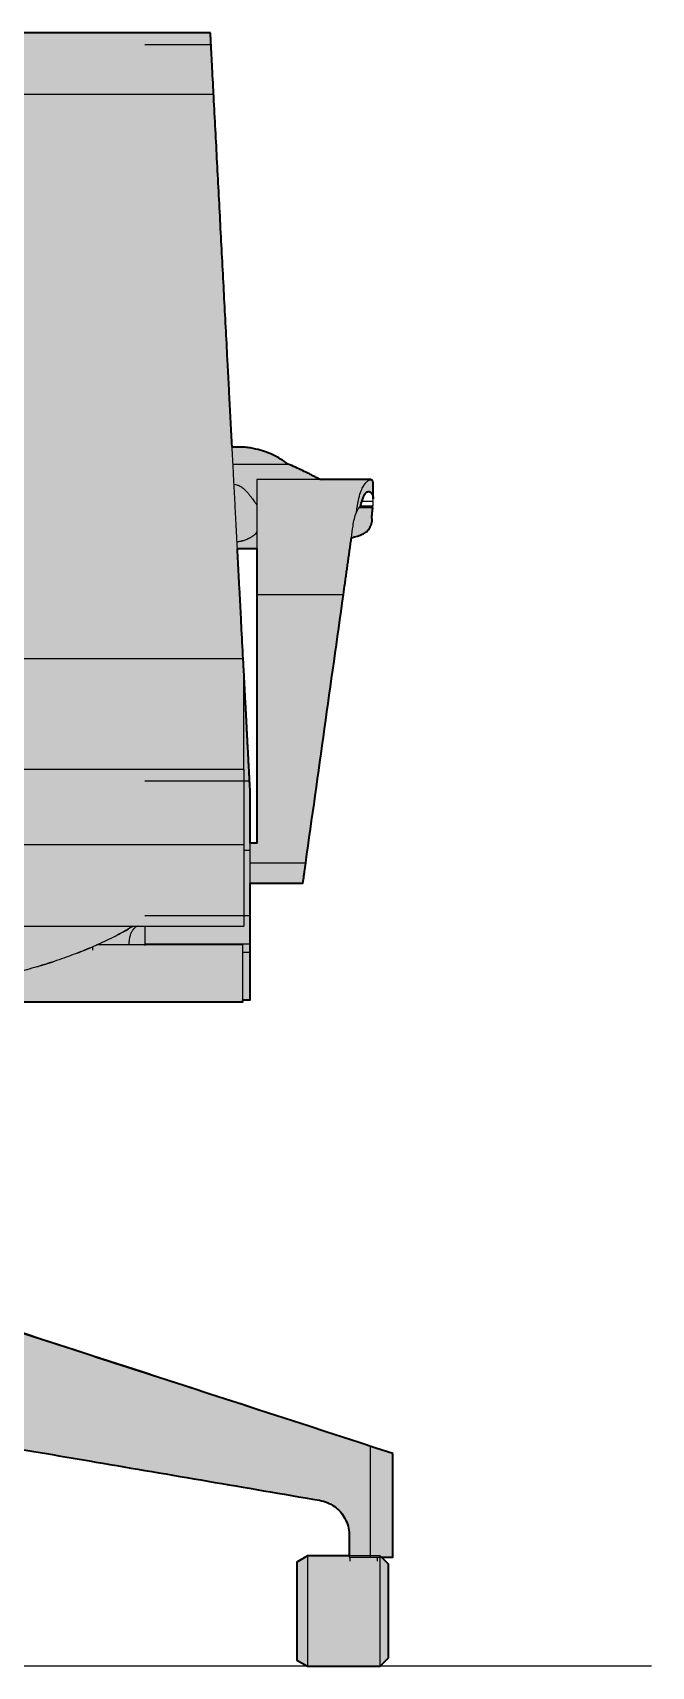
# Model space of a CAD drawing. Header units: millimetres. Extents: x 0 to 2114, y 0 to 2075.
# Drawn here: x 600 to 942, y 1173 to 2075 of the extents above; entities that cross this region are included whole.
import ezdxf

# ---------------------------------------------------------------- set-up
doc = ezdxf.new("R2010")
doc.units = ezdxf.units.MM
doc.layers.add('Blocks', color=7, linetype='Continuous')
doc.layers.add('Blocks$Fill', color=7, linetype='Continuous', true_color=0xffffff)
for name, color, linetype, lineweight, true_color in [('Blocks$Inner', 7, 'Continuous', 25, 0x007f00), ('Blocks$Outline', 7, 'Continuous', 35, 0xff3f3f), ('Groud', 7, 'Continuous', 25, 0x243775)]:
    doc.layers.add(name, color=color, linetype=linetype, lineweight=lineweight, true_color=true_color)

# ---------------------------------------------------------------- blocks, each defined once
blk = doc.blocks.new('Setu Side Chair Front')
at = {"layer": 'Blocks$Fill'}
h = blk.add_hatch(color=256, dxfattribs=at)
h.paths.add_polyline_path([(187.05, 61.03), (181.1, 57.6), (181.1, 3.43), (187.05, 0), (227.23, 0), (231.92, 4.7), (231.92, 56.33), (227.93, 60.33), (231.79, 60.33), (231.79, 73.03), (231.82, 73.59), (231.86, 74.15), (231.91, 74.71), (231.97, 75.27), (232.05, 75.82), (232.14, 76.36), (232.24, 76.91), (232.35, 77.45), (232.48, 77.98), (232.62, 78.51), (232.78, 79.04), (232.94, 79.57), (233.12, 80.08), (233.31, 80.6), (233.51, 81.1), (233.73, 81.6), (233.95, 82.09), (234.19, 82.57), (234.44, 83.04), (234.7, 83.51), (234.97, 83.96), (235.25, 84.41), (235.54, 84.84), (235.84, 85.27), (236.15, 85.68), (236.47, 86.09), (236.8, 86.48), (237.14, 86.86), (237.49, 87.23), (237.85, 87.59), (238.21, 87.93), (238.58, 88.27), (238.97, 88.59), (239.35, 88.89), (239.75, 89.19), (240.15, 89.47), (240.56, 89.73), (240.97, 89.99), (241.39, 90.22), (241.82, 90.44), (242.24, 90.65), (242.67, 90.84), (243.11, 91.02), (243.55, 91.18), (244, 91.33), (244.45, 91.47), (244.9, 91.58), (245.36, 91.69), (450.28, 133.35), (451.21, 133.51), (452.2, 133.65), (453.23, 133.78), (454.3, 133.88), (455.39, 133.97), (456.48, 134.04), (457.57, 134.07), (458.63, 134.09), (459.66, 134.08), (460.64, 134.04), (461.55, 133.97), (462.4, 133.89), (462.79, 133.84), (463.16, 133.78), (463.51, 133.72), (463.83, 133.66), (464.12, 133.59), (464.26, 133.55), (464.4, 133.51), (464.52, 133.48), (464.64, 133.44), (464.75, 133.4), (464.86, 133.36), (485.52, 123.25), (547.45, 91.69), (547.55, 91.64), (547.64, 91.58), (547.73, 91.53), (547.82, 91.47), (547.92, 91.4), (548.01, 91.33), (548.1, 91.26), (548.19, 91.18), (548.28, 91.1), (548.36, 91.02), (548.45, 90.93), (548.54, 90.84), (548.63, 90.75), (548.71, 90.65), (548.8, 90.55), (548.89, 90.44), (548.97, 90.34), (549.06, 90.22), (549.23, 89.99), (549.39, 89.73), (549.56, 89.47), (549.72, 89.19), (549.88, 88.89), (550.04, 88.59), (550.19, 88.27), (550.34, 87.93), (550.49, 87.59), (550.63, 87.23), (550.77, 86.86), (550.91, 86.48), (551.05, 86.09), (551.3, 85.27), (551.54, 84.41), (551.76, 83.51), (551.97, 82.57), (552.15, 81.6), (552.32, 80.59), (552.47, 79.57), (552.6, 78.51), (552.71, 77.45), (552.8, 76.36), (552.86, 75.27), (552.91, 74.15), (552.94, 73.03), (552.94, 61.03), (538.15, 61.03), (532.21, 57.6), (532.21, 3.43), (538.15, 0), (578.33, 0), (583.03, 4.7), (583.03, 56.33), (579.03, 60.33), (581.28, 60.33), (581.28, 120.66), (581.28, 120.7), (581.28, 120.73), (581.27, 120.77), (581.27, 120.8), (581.27, 120.84), (581.26, 120.87), (581.25, 120.91), (581.25, 120.94), (581.24, 120.98), (581.23, 121.01), (581.22, 121.05), (581.2, 121.08), (581.19, 121.12), (581.18, 121.16), (581.16, 121.19), (581.15, 121.23), (581.13, 121.26), (581.11, 121.3), (581.09, 121.34), (581.07, 121.37), (581.05, 121.41), (581.03, 121.45), (581.01, 121.49), (580.98, 121.52), (580.93, 121.6), (580.88, 121.67), (580.82, 121.75), (580.75, 121.82), (580.52, 122.09), (759.43, 91.58), (759.98, 91.47), (760.53, 91.33), (761.07, 91.18), (761.6, 91.02), (762.12, 90.84), (762.65, 90.65), (763.16, 90.44), (763.67, 90.22), (764.18, 89.99), (764.68, 89.73), (765.17, 89.47), (765.66, 89.19), (766.14, 88.89), (766.61, 88.59), (767.07, 88.27), (767.52, 87.93), (767.96, 87.59), (768.39, 87.23), (768.81, 86.86), (769.22, 86.48), (769.62, 86.09), (770, 85.68), (770.38, 85.27), (770.74, 84.84), (771.09, 84.41), (771.43, 83.96), (771.76, 83.51), (772.07, 83.04), (772.37, 82.57), (772.66, 82.09), (772.93, 81.6), (773.19, 81.1), (773.44, 80.6), (773.67, 80.08), (773.88, 79.57), (774.08, 79.04), (774.27, 78.51), (774.44, 77.98), (774.59, 77.45), (774.73, 76.91), (774.85, 76.36), (774.96, 75.82), (775.06, 75.27), (775.13, 74.71), (775.19, 74.15), (775.24, 73.59), (775.27, 73.03), (775.27, 61.03), (752.19, 61.03), (746.25, 57.6), (746.25, 3.43), (752.19, 0), (792.37, 0), (797.06, 4.7), (797.06, 56.33), (793.07, 60.33), (799.29, 60.33), (799.29, 117.55), (503.88, 213.53), (497.72, 214.77), (484.94, 215.13), (484.94, 344.35), (492.68, 344.35), (495.11, 346.78), (496.19, 355.6), (509.69, 366.92), (716.47, 366.93), (716.47, 366.95), (716.47, 367.98), (720.44, 367.98), (720.44, 394.31), (720.44, 414.56), (720.44, 414.56), (720.44, 432.49), (749.67, 432.5), (749.67, 432.5), (749.67, 432.5), (749.67, 432.51), (749.67, 432.51), (749.67, 432.51), (751.25, 443.77), (772.06, 591.79), (772.95, 598.14), (776.47, 623.23), (778.21, 623.69), (779.8, 624.16), (780.54, 624.4), (781.23, 624.64), (781.88, 624.89), (782.48, 625.14), (782.82, 625.29), (783.14, 625.44), (783.44, 625.6), (783.73, 625.76), (784, 625.91), (784.25, 626.07), (784.49, 626.23), (784.71, 626.39), (784.81, 626.47), (784.91, 626.55), (785.01, 626.63), (785.11, 626.72), (785.2, 626.8), (785.28, 626.88), (785.37, 626.96), (785.45, 627.04), (785.53, 627.12), (785.61, 627.2), (785.68, 627.29), (785.75, 627.37), (785.82, 627.45), (785.89, 627.53), (786.01, 627.7), (786.13, 627.86), (786.24, 628.03), (786.34, 628.19), (786.44, 628.36), (786.53, 628.53), (786.61, 628.69), (786.78, 629.02), (787.47, 630.51), (787.51, 630.59), (787.54, 630.68), (787.58, 630.76), (787.61, 630.84), (787.63, 630.92), (787.66, 631), (787.69, 631.08), (787.71, 631.16), (787.73, 631.24), (787.75, 631.32), (787.77, 631.4), (787.79, 631.48), (787.82, 631.65), (787.84, 631.8), (787.86, 631.96), (787.87, 632.12), (787.88, 632.28), (787.89, 632.44), (787.89, 632.6), (787.89, 632.91), (787.81, 634.45), (787.81, 634.6), (787.8, 634.75), (787.81, 634.91), (787.81, 635.06), (787.83, 635.36), (788.08, 637.72), (788.33, 639.93), (780.88, 639.93), (781.02, 640.06), (781.16, 640.19), (781.3, 640.31), (781.45, 640.44), (781.9, 642.09), (782.34, 643.52), (782.56, 644.16), (782.77, 644.75), (782.97, 645.28), (783.18, 645.77), (783.38, 646.22), (783.48, 646.42), (783.58, 646.62), (783.68, 646.8), (783.77, 646.98), (783.87, 647.14), (783.97, 647.3), (784.06, 647.44), (784.16, 647.58), (784.25, 647.71), (784.34, 647.83), (784.43, 647.94), (784.48, 647.99), (784.52, 648.04), (784.57, 648.09), (784.61, 648.13), (784.66, 648.18), (784.7, 648.22), (784.75, 648.26), (784.79, 648.3), (784.84, 648.34), (784.88, 648.37), (784.93, 648.4), (784.97, 648.43), (785.01, 648.46), (785.06, 648.49), (785.1, 648.52), (785.14, 648.54), (785.19, 648.56), (785.23, 648.58), (785.27, 648.6), (785.31, 648.62), (785.36, 648.64), (785.4, 648.65), (785.44, 648.67), (785.48, 648.68), (785.53, 648.69), (785.57, 648.7), (785.61, 648.71), (785.65, 648.72), (785.69, 648.72), (785.73, 648.73), (785.77, 648.73), (785.81, 648.74), (785.85, 648.74), (785.89, 648.74), (785.93, 648.74), (785.97, 648.73), (786.01, 648.73), (786.05, 648.73), (786.09, 648.72), (786.13, 648.72), (786.17, 648.71), (786.21, 648.7), (786.24, 648.7), (786.28, 648.69), (786.32, 648.68), (786.35, 648.67), (786.39, 648.66), (786.43, 648.64), (786.46, 648.63), (786.5, 648.62), (786.54, 648.6), (786.57, 648.59), (786.6, 648.57), (786.64, 648.55), (786.67, 648.54), (786.71, 648.52), (786.74, 648.5), (786.77, 648.48), (786.81, 648.46), (786.84, 648.44), (786.87, 648.42), (786.9, 648.39), (786.93, 648.37), (786.96, 648.35), (787, 648.32), (787.03, 648.3), (787.08, 648.25), (787.14, 648.19), (787.2, 648.14), (787.25, 648.08), (787.3, 648.02), (787.36, 647.97), (787.41, 647.91), (787.46, 647.85), (787.5, 647.78), (787.55, 647.72), (787.64, 647.6), (787.72, 647.47), (787.8, 647.35), (787.87, 647.22), (787.94, 647.09), (788.01, 646.95), (788.07, 646.82), (788.13, 646.68), (788.18, 646.54), (788.23, 646.39), (788.28, 646.23), (788.33, 646.07), (788.37, 645.91), (788.41, 645.74), (788.44, 645.57), (788.47, 645.4), (788.5, 645.22), (788.52, 645.05), (788.54, 644.87), (788.56, 644.65), (788.56, 651.74), (788.56, 652.15), (788.53, 652.75), (788.52, 653.04), (788.5, 653.31), (788.47, 653.57), (788.45, 653.7), (788.43, 653.81), (788.41, 653.93), (788.39, 654.04), (788.37, 654.14), (788.34, 654.24), (788.31, 654.33), (788.28, 654.42), (788.25, 654.51), (788.22, 654.58), (788.2, 654.62), (788.19, 654.66), (788.17, 654.7), (788.15, 654.73), (788.13, 654.77), (788.11, 654.8), (788.1, 654.83), (788.08, 654.86), (788.05, 654.89), (788.03, 654.92), (788.02, 654.93), (788.01, 654.95), (788, 654.96), (787.99, 654.97), (787.98, 654.99), (787.97, 655), (787.95, 655.01), (787.94, 655.02), (787.93, 655.03), (787.92, 655.05), (787.9, 655.06), (787.89, 655.07), (787.88, 655.08), (787.87, 655.09), (787.85, 655.1), (787.84, 655.11), (787.82, 655.12), (787.81, 655.13), (787.8, 655.14), (787.78, 655.15), (787.77, 655.15), (787.75, 655.16), (787.74, 655.17), (787.72, 655.18), (787.71, 655.19), (787.69, 655.19), (787.67, 655.2), (787.66, 655.21), (787.63, 655.22), (787.61, 655.23), (787.58, 655.24), (787.55, 655.24), (787.52, 655.25), (787.49, 655.26), (787.47, 655.27), (787.44, 655.27), (787.41, 655.28), (787.37, 655.28), (787.34, 655.28), (787.31, 655.29), (787.28, 655.29), (787.25, 655.29), (787.21, 655.29), (787.18, 655.29), (787.02, 655.29), (759.44, 655.29), (749.42, 660.33), (745.48, 662.17), (741.45, 663.92), (740.45, 664.65), (739.43, 665.35), (738.4, 666.03), (737.35, 666.68), (736.29, 667.3), (735.21, 667.9), (734.12, 668.46), (733.02, 669), (731.9, 669.5), (730.76, 669.98), (729.61, 670.43), (728.45, 670.85), (727.28, 671.24), (726.1, 671.59), (724.91, 671.92), (723.72, 672.21), (722.21, 672.52), (720.69, 672.79), (719.93, 672.9), (719.17, 673), (718.41, 673.09), (717.64, 673.16), (716.87, 673.21), (716.1, 673.25), (715.33, 673.28), (714.46, 673.29), (710.54, 673.29), (698.55, 902.08), (698.55, 902.12), (243.7, 902.12), (243.7, 902.08), (232.93, 673.29), (227.18, 673.29), (226.96, 673.29), (225.85, 673.27), (224.74, 673.21), (223.64, 673.13), (222.53, 673.01), (221.43, 672.86), (220.33, 672.69), (219.24, 672.49), (218.15, 672.26), (217.07, 672), (216, 671.72), (214.94, 671.41), (213.88, 671.08), (212.84, 670.73), (211.8, 670.35), (210.78, 669.94), (209.76, 669.51), (208.76, 669.06), (207.76, 668.58), (206.78, 668.08), (205.8, 667.55), (204.84, 667.01), (203.89, 666.43), (202.94, 665.84), (202.01, 665.22), (201.09, 664.58), (200.19, 663.92), (196.16, 662.17), (192.22, 660.33), (182.21, 655.29), (154.46, 655.29), (154.43, 655.29), (154.39, 655.29), (154.36, 655.29), (154.33, 655.29), (154.3, 655.28), (154.27, 655.28), (154.24, 655.28), (154.21, 655.27), (154.18, 655.27), (154.15, 655.26), (154.12, 655.25), (154.09, 655.24), (154.06, 655.24), (154.04, 655.23), (154.01, 655.22), (153.98, 655.21), (153.97, 655.2), (153.95, 655.19), (153.94, 655.19), (153.92, 655.18), (153.9, 655.17), (153.89, 655.16), (153.87, 655.15), (153.86, 655.15), (153.84, 655.14), (153.83, 655.13), (153.82, 655.12), (153.8, 655.11), (153.79, 655.1), (153.78, 655.09), (153.76, 655.08), (153.75, 655.07), (153.74, 655.06), (153.72, 655.05), (153.71, 655.03), (153.7, 655.02), (153.69, 655.01), (153.67, 655), (153.66, 654.99), (153.65, 654.97), (153.64, 654.96), (153.63, 654.95), (153.62, 654.93), (153.61, 654.92), (153.59, 654.89), (153.57, 654.86), (153.55, 654.83), (153.53, 654.8), (153.51, 654.77), (153.49, 654.73), (153.47, 654.7), (153.45, 654.66), (153.44, 654.62), (153.42, 654.58), (153.39, 654.51), (153.36, 654.42), (153.33, 654.33), (153.3, 654.24), (153.28, 654.14), (153.25, 654.04), (153.23, 653.93), (153.21, 653.81), (153.19, 653.69), (153.17, 653.57), (153.15, 653.31), (153.12, 653.04), (153.11, 652.75), (153.09, 652.15), (153.08, 651.74), (153.08, 644.65), (153.1, 644.87), (153.12, 645.05), (153.14, 645.22), (153.17, 645.4), (153.2, 645.57), (153.23, 645.74), (153.27, 645.91), (153.31, 646.07), (153.36, 646.23), (153.41, 646.39), (153.46, 646.54), (153.51, 646.68), (153.57, 646.82), (153.63, 646.95), (153.7, 647.09), (153.77, 647.22), (153.84, 647.35), (153.92, 647.47), (154, 647.6), (154.09, 647.72), (154.14, 647.78), (154.19, 647.85), (154.23, 647.91), (154.28, 647.97), (154.34, 648.02), (154.39, 648.08), (154.44, 648.14), (154.5, 648.19), (154.56, 648.25), (154.62, 648.3), (154.65, 648.32), (154.68, 648.35), (154.71, 648.37), (154.74, 648.39), (154.77, 648.42), (154.8, 648.44), (154.83, 648.46), (154.87, 648.48), (154.9, 648.5), (154.93, 648.52), (154.97, 648.54), (155, 648.55), (155.04, 648.57), (155.07, 648.59), (155.11, 648.6), (155.14, 648.62), (155.18, 648.63), (155.21, 648.64), (155.25, 648.66), (155.29, 648.67), (155.32, 648.68), (155.36, 648.69), (155.4, 648.7), (155.44, 648.7), (155.47, 648.71), (155.51, 648.72), (155.55, 648.72), (155.59, 648.73), (155.63, 648.73), (155.67, 648.73), (155.71, 648.74), (155.75, 648.74), (155.79, 648.74), (155.83, 648.74), (155.87, 648.73), (155.91, 648.73), (155.95, 648.72), (155.99, 648.72), (156.03, 648.71), (156.07, 648.7), (156.12, 648.69), (156.16, 648.68), (156.2, 648.67), (156.24, 648.65), (156.28, 648.64), (156.33, 648.62), (156.37, 648.6), (156.41, 648.58), (156.45, 648.56), (156.5, 648.54), (156.54, 648.52), (156.58, 648.49), (156.63, 648.46), (156.67, 648.43), (156.72, 648.4), (156.76, 648.37), (156.8, 648.34), (156.85, 648.3), (156.89, 648.26), (156.94, 648.22), (156.98, 648.18), (157.03, 648.13), (157.07, 648.09), (157.12, 648.04), (157.16, 647.99), (157.21, 647.94), (157.3, 647.83), (157.39, 647.71), (157.49, 647.58), (157.58, 647.44), (157.67, 647.3), (157.77, 647.14), (157.87, 646.98), (157.96, 646.8), (158.06, 646.62), (158.16, 646.42), (158.26, 646.22), (158.46, 645.77), (158.67, 645.28), (158.87, 644.75), (159.09, 644.16), (159.3, 643.52), (159.74, 642.09), (160.19, 640.44), (160.34, 640.31), (160.48, 640.19), (160.63, 640.06), (160.76, 639.93), (153.31, 639.93), (153.75, 635.97), (153.81, 635.36), (153.83, 635.06), (153.83, 634.91), (153.84, 634.75), (153.84, 634.6), (153.83, 634.45), (153.75, 632.91), (153.75, 632.6), (153.75, 632.44), (153.76, 632.28), (153.77, 632.12), (153.78, 631.96), (153.8, 631.8), (153.83, 631.65), (153.85, 631.48), (153.87, 631.4), (153.89, 631.32), (153.91, 631.24), (153.93, 631.16), (153.95, 631.08), (153.98, 631), (154.01, 630.92), (154.03, 630.84), (154.07, 630.76), (154.1, 630.68), (154.13, 630.59), (154.17, 630.51), (154.86, 629.02), (155.03, 628.69), (155.11, 628.53), (155.2, 628.36), (155.3, 628.19), (155.4, 628.03), (155.51, 627.86), (155.63, 627.7), (155.76, 627.53), (155.82, 627.45), (155.89, 627.37), (155.96, 627.29), (156.03, 627.2), (156.11, 627.12), (156.19, 627.04), (156.27, 626.96), (156.36, 626.88), (156.44, 626.8), (156.54, 626.72), (156.63, 626.63), (156.73, 626.55), (156.83, 626.47), (156.93, 626.39), (157.16, 626.23), (157.39, 626.07), (157.64, 625.91), (157.91, 625.76), (158.2, 625.6), (158.5, 625.44), (158.82, 625.29), (159.17, 625.14), (159.76, 624.89), (160.41, 624.64), (161.11, 624.4), (161.84, 624.16), (163.44, 623.69), (165.17, 623.23), (169.59, 591.79), (190.39, 443.77), (190.94, 439.85), (191.97, 432.51), (191.97, 432.51), (191.97, 432.51), (191.97, 432.5), (191.97, 432.5), (191.97, 432.5), (225.12, 432.49), (225.12, 408.79), (225.12, 408.71), (225.14, 398.4), (225.14, 398.39), (225.14, 398.38), (225.14, 366.98), (225.14, 366.95), (225.14, 366.93), (279.47, 366.92), (431.81, 366.92), (445.31, 355.6), (446.39, 346.78), (448.82, 344.35), (456.56, 344.35), (456.56, 215.13), (443.86, 214.77), (437.7, 213.53), (429.36, 210.82), (429.02, 210.7), (295.14, 157.41), (207.04, 121.44), (205.89, 120.93), (205.37, 120.68), (204.9, 120.44), (204.68, 120.31), (204.46, 120.19), (204.26, 120.07), (204.08, 119.96), (203.9, 119.84), (203.73, 119.73), (203.58, 119.61), (203.44, 119.51), (203.31, 119.4), (203.25, 119.35), (203.2, 119.3), (203.14, 119.25), (203.09, 119.2), (203.05, 119.15), (203, 119.1), (202.97, 119.06), (202.93, 119.02), (202.92, 118.99), (202.9, 118.97), (202.89, 118.95), (202.87, 118.93), (202.86, 118.91), (202.85, 118.89), (202.84, 118.87), (202.83, 118.85), (202.82, 118.83), (202.81, 118.81), (202.8, 118.79), (202.79, 118.77), (202.76, 118.74), (202.73, 118.71), (202.71, 118.68), (202.68, 118.65), (202.66, 118.62), (202.64, 118.59), (202.61, 118.56), (202.59, 118.53), (202.58, 118.5), (202.56, 118.47), (202.54, 118.44), (202.54, 118.43), (202.53, 118.41), (202.52, 118.4), (202.52, 118.38), (202.51, 118.37), (202.51, 118.36), (202.5, 118.34), (202.5, 118.33), (202.49, 118.31), (202.49, 118.3), (202.48, 118.28), (202.48, 118.27), (202.48, 118.25), (202.47, 118.23), (202.47, 118.22), (202.47, 118.21), (202.47, 118.21), (202.47, 118.2), (202.47, 118.19), (202.47, 118.18), (202.47, 118.17), (202.47, 118.16), (202.47, 118.16), (202.47, 118.16), (202.47, 118.16), (202.47, 61.03)], flags=0)
h.paths.add_polyline_path([(713.47, 617.25), (724.22, 617.25), (724.22, 454.53), (720.44, 454.53), (720.44, 484.44), (720.23, 488.43), (720.22, 488.47), (717.05, 549.1)], flags=0)
h.paths.add_polyline_path([(217.42, 591.79), (217.42, 617.25), (230.3, 617.25), (225.12, 507.27), (225.12, 500.14), (225.12, 495.25), (225.12, 454.53), (217.42, 454.53)], flags=0)
at = {"layer": 'Blocks$Inner'}
for p, q in [((698.55, 902.12), (243.7, 902.12)), ((698.89, 895.44), (662.22, 895.44)), ((242.1, 868.14), (700.33, 868.14)), ((714.46, 673.29), (710.54, 673.29)), ((711.03, 663.92), (741.45, 663.92)), ((787.18, 655.29), (724.22, 655.29)), ((788.56, 643.9), (788.56, 651.74)), ((788.55, 643.25), (782.63, 643.25)), ((783.02, 640.89), (788.42, 640.89)), ((788.33, 639.93), (788.33, 640.89)), ((788.33, 639.93), (780.81, 639.93)), ((713.47, 617.3), (724.22, 617.3)), ((713.47, 617.25), (724.22, 617.25)), ((724.22, 591.79), (772.06, 591.79)), ((716.67, 556.3), (227.43, 556.3)), ((717.05, 495.25), (225.12, 495.25)), ((720.2, 488.87), (662.22, 488.87)), ((225.12, 453.8), (717.05, 453.8)), ((720.44, 450.46), (717.05, 450.46)), ((720.44, 432.49), (749.67, 432.5)), ((225.12, 408.71), (717.05, 408.71)), ((662.22, 414.56), (720.44, 414.56)), ((633.44, 397.54), (633.44, 395.5)), ((662.22, 399.05), (720.44, 399.05)), ((662.22, 399.05), (662.22, 398.03)), ((720.44, 399.05), (720.44, 394.31)), ((787.01, 60.33), (787.01, 121.46)), ((775.56, 60.33), (775.56, 58.11)), ((790.84, 58.11), (790.84, 60.33))]:
    blk.add_line(p, q, dxfattribs=at)
for points in [[(720.44, 443.77), (751.25, 443.77), (772.06, 591.79)], [(724.22, 591.79), (724.22, 454.53), (720.44, 454.53)], [(716.47, 398.4), (662.21, 398.41), (635.54, 398.41)], [(716.47, 394.44), (720.44, 394.44), (720.44, 367.98), (716.47, 367.98)], [(501.77, 366.92), (506.08, 366.92), (507.67, 366.92), (509.27, 366.92), (510.86, 366.92), (512.45, 366.92), (514.04, 366.92), (515.63, 366.92), (517.23, 366.92), (518.82, 366.92), (520.41, 366.92), (522, 366.92), (528.97, 366.92), (530.56, 366.92), (532.15, 366.92), (533.73, 366.92), (540.59, 366.92), (542.18, 366.92), (548.94, 366.92), (550.53, 366.92), (604.97, 366.92), (662.14, 366.92), (716.47, 366.93)], [(775.27, 73.03), (775.27, 60.33), (787.01, 60.33), (799.29, 60.33), (799.29, 117.55), (503.88, 213.53), (497.72, 214.77), (484.94, 215.13)], [(752.19, 61.03), (746.25, 57.6), (746.25, 3.43), (752.19, 0)], [(792.37, 0), (797.06, 4.7), (797.06, 56.33), (792.37, 61.03), (752.19, 61.03), (752.19, 0), (792.37, 0), (792.37, 60.94)]]:
    blk.add_lwpolyline(points, dxfattribs=at)
for points, knots in [([(699.46, 884.74), (699.37, 886.46), (699.24, 888.86), (699.09, 891.68), (698.96, 894.24), (698.84, 896.44), (698.75, 898.25), (698.69, 899.4), (698.64, 900.39), (698.59, 901.22), (698.57, 901.71), (698.56, 901.93), (698.55, 902.01), (698.55, 902.06), (698.55, 902.08), (698.55, 902.12)], [1.9890829, 1.9890829, 1.9890829, 1.9890829, 2.0455357, 2.0737621, 2.1019885, 2.1584413, 2.1866677, 2.2148941, 2.2431205, 2.2713469, 2.2995733, 2.3136865, 2.3207431, 2.3277997, 2.3419129, 2.3419129, 2.3419129, 2.3419129]), ([(716.67, 556.3), (716.35, 562.44), (715.86, 571.69), (715.21, 584.14), (714.72, 593.49), (714.22, 602.99), (713.72, 612.62), (713.3, 620.59), (712.97, 626.86), (712.73, 631.5), (712.49, 636.04), (712.18, 641.99), (711.8, 649.3), (711.41, 656.58), (711.11, 662.46), (710.87, 666.94), (710.63, 671.48), (710.31, 677.58), (709.91, 685.28), (709.42, 694.54), (708.94, 703.7), (708.47, 712.72), (707.85, 724.66), (707.06, 739.56), (706.12, 757.58), (705.18, 775.62), (704.21, 793.97), (703.25, 812.34), (702.3, 830.47), (701.35, 848.57), (700.4, 866.67), (699.77, 878.72), (699.46, 884.74)], [0.989083, 0.989083, 0.989083, 0.989083, 1.044638, 1.072416, 1.100194, 1.127972, 1.15575, 1.183527, 1.197416, 1.211305, 1.225194, 1.239083, 1.266861, 1.294638, 1.308527, 1.322416, 1.336305, 1.350194, 1.377972, 1.40575, 1.433527, 1.461305, 1.489083, 1.544638, 1.600194, 1.65575, 1.711305, 1.766861, 1.822416, 1.877972, 1.933527, 1.989083, 1.989083, 1.989083, 1.989083]), ([(741.45, 663.92), (738.79, 665.91), (734.58, 668.45), (728.48, 670.93), (724.33, 672.12), (720.7, 672.83), (718.15, 673.14), (716.1, 673.26), (714.56, 673.3), (713.15, 673.28), (712.25, 673.22), (711.87, 673.19)], [1, 1, 1, 1, 1.2222222, 1.3333333, 1.4444444, 1.5138889, 1.5833333, 1.6180556, 1.6527778, 1.6875, 1.7132283, 1.7132283, 1.7132283, 1.7132283]), ([(741.45, 663.92), (742.81, 663.35), (745.5, 662.18), (749.43, 660.34), (752.63, 658.75), (754.83, 657.64), (756.07, 657), (756.99, 656.52), (757.92, 656.04), (758.85, 655.58), (759.48, 655.27), (759.8, 655.11)], [30.4239643, 30.4239643, 30.4239643, 30.4239643, 30.44063096, 30.45729763, 30.4739643, 30.48229763, 30.4864643, 30.49063096, 30.49479763, 30.4989643, 30.5033571, 30.5033571, 30.5033571, 30.5033571]), ([(711.82, 652.82), (712.32, 652.71), (713.03, 652.5), (713.79, 652.22), (714.21, 652.04), (714.52, 651.9), (714.82, 651.76), (715.2, 651.55), (715.83, 651.16), (716.63, 650.53), (717.35, 649.88), (717.82, 649.42), (718.08, 649.17), (718.28, 648.98), (718.47, 648.79), (718.71, 648.54), (719.12, 648.1), (719.64, 647.48), (720.21, 646.76), (720.75, 646.06), (721.27, 645.39), (721.89, 644.54), (722.85, 643.2), (723.9, 641.83), (724.19, 641.46), (724.22, 641.4)], [0.0833333, 0.0833333, 0.0833333, 0.0833333, 0.125, 0.1458333, 0.15625, 0.1666667, 0.1770833, 0.1875, 0.2083333, 0.25, 0.2916667, 0.3125, 0.3229167, 0.3333333, 0.34375, 0.3541667, 0.375, 0.4166667, 0.4583333, 0.5, 0.5416667, 0.5833333, 0.6666667, 0.8333333, 1, 1, 1, 1]), ([(724.22, 655.29), (724.22, 655.23), (724.22, 652.25), (724.22, 626.81), (724.22, 591.79)], [62.9620185, 62.9620185, 62.9620185, 62.9620185, 63.087554, 63.2436887, 63.2436887, 63.2436887, 63.2436887]), ([(779.21, 637.33), (779.57, 639.94), (780.33, 644.17), (781.3, 647.75), (782.14, 649.9), (782.8, 651.21), (783.46, 652.27), (784.07, 653.15), (784.65, 653.84), (785.21, 654.37), (785.74, 654.76), (786.22, 655.05), (786.64, 655.22), (787.16, 655.32), (787.7, 655.25), (788.04, 654.97), (788.22, 654.6), (788.34, 654.25), (788.44, 653.83), (788.5, 653.32), (788.54, 652.75), (788.57, 651.96), (788.55, 650.91), (788.48, 649.58), (788.33, 648.27), (788.2, 647.43), (788.14, 647.03)], [113.0800798, 113.0800798, 113.0800798, 113.0800798, 113.1134131, 113.1467465, 113.1634131, 113.1800798, 113.1967465, 113.2134131, 113.2300798, 113.2467465, 113.2634131, 113.2800798, 113.2967465, 113.3134131, 113.3467465, 113.3800798, 113.3967465, 113.4134131, 113.4300798, 113.4467465, 113.4634131, 113.4800798, 113.5134131, 113.5467465, 113.5800798, 113.6134131, 113.6134131, 113.6134131, 113.6134131]), ([(788.58, 643.86), (788.58, 643.9), (788.58, 644.17), (788.57, 644.69), (788.5, 645.28), (788.41, 645.74), (788.33, 646.08), (788.23, 646.39), (788.09, 646.78), (787.88, 647.22), (787.62, 647.64), (787.36, 647.97), (787.15, 648.2), (786.91, 648.4), (786.55, 648.61), (786.06, 648.77), (785.41, 648.71), (784.71, 648.3), (783.98, 647.4), (782.92, 645.39), (782.06, 642.8), (781.45, 640.44)], [0.0525051, 0.0525051, 0.0525051, 0.0525051, 0.0625, 0.125, 0.1875, 0.21875, 0.25, 0.28125, 0.3125, 0.375, 0.4375, 0.46875, 0.5, 0.53125, 0.5625, 0.625, 0.6875, 0.75, 0.8125, 0.875, 1, 1, 1, 1]), ([(781.78, 640.62), (781.82, 640.63), (781.9, 640.65), (782.07, 640.7), (782.31, 640.76), (782.64, 640.83), (782.89, 640.87), (783.02, 640.89)], [0.6666667, 0.6666667, 0.6666667, 0.6666667, 0.7083333, 0.75, 0.8333333, 0.9166667, 1, 1, 1, 1]), ([(776.47, 623.23), (778.87, 623.83), (782.22, 624.86), (784.86, 626.38), (786.1, 627.69), (786.69, 628.8), (787.03, 629.58), (787.23, 630.02), (787.39, 630.35), (787.55, 630.68), (787.7, 631.11), (787.88, 631.86), (787.91, 632.91), (787.83, 633.94), (787.8, 634.75), (787.83, 635.36), (787.89, 635.97), (787.97, 636.76), (788.12, 638.12), (788.25, 639.22), (788.33, 639.93)], [0.318132, 0.318132, 0.318132, 0.318132, 0.4, 0.45, 0.5, 0.55, 0.575, 0.5875, 0.6, 0.6125, 0.625, 0.65, 0.7, 0.75, 0.775, 0.8, 0.825, 0.85, 0.9, 1, 1, 1, 1]), ([(781.45, 640.44), (781.17, 640.21), (780.77, 639.84), (780.31, 639.32), (779.99, 638.9), (779.72, 638.46), (779.49, 638), (779.33, 637.62), (779.24, 637.41), (779.21, 637.35)], [1, 1, 1, 1, 1.1, 1.15, 1.2, 1.25, 1.3, 1.35, 1.3664496, 1.3664496, 1.3664496, 1.3664496]), ([(780.81, 639.93), (780.87, 639.99), (780.96, 640.08), (781.08, 640.18), (781.16, 640.23), (781.2, 640.26), (781.22, 640.28)], [7.5196086, 7.5196086, 7.5196086, 7.5196086, 7.6862753, 7.7696086, 7.8112753, 7.8529419, 7.8529419, 7.8529419, 7.8529419]), ([(724.22, 627.07), (724.21, 626.84), (724.1, 626.38), (723.67, 625.66), (722.95, 624.9), (722.14, 624.26), (721.44, 623.77), (720.88, 623.4), (720.35, 623.09), (719.93, 622.88), (719.67, 622.76), (719.47, 622.66), (719.26, 622.57), (718.98, 622.44), (718.48, 622.21), (717.72, 621.87), (716.85, 621.56), (716.15, 621.38), (715.73, 621.28), (715.39, 621.21), (715.05, 621.15), (714.57, 621.07), (714.08, 621), (713.7, 620.95), (713.57, 620.94)], [0, 0, 0, 0, 0.1, 0.2, 0.3, 0.4, 0.45, 0.5, 0.55, 0.575, 0.5875, 0.6, 0.6125, 0.625, 0.65, 0.7, 0.75, 0.775, 0.7875, 0.8, 0.8125, 0.825, 0.85, 0.8619748, 0.8619748, 0.8619748, 0.8619748]), ([(772.06, 591.79), (772.35, 593.91), (772.8, 597.09), (773.39, 601.3), (773.84, 604.46), (774.28, 607.61), (774.72, 610.74), (775.16, 613.88), (775.6, 617.02), (776.04, 620.17), (776.63, 624.37), (777.08, 627.53), (777.37, 629.64)], [111.08008, 111.08008, 111.08008, 111.08008, 111.246746, 111.33008, 111.413413, 111.496746, 111.58008, 111.663413, 111.746746, 111.83008, 111.913413, 112.08008, 112.08008, 112.08008, 112.08008]), ([(720.22, 488.47), (720.16, 489.72), (720.03, 492.26), (719.86, 495.43), (719.73, 497.99), (719.62, 499.9), (719.52, 501.81), (719.39, 504.36), (719.23, 507.53), (719.06, 510.67), (718.93, 513.15), (718.85, 514.69), (718.79, 515.91), (718.72, 517.11), (718.61, 519.2), (718.46, 522.13), (718.31, 525.05), (718.18, 527.42), (718.09, 529.21), (717.99, 531.04), (717.86, 533.5), (717.64, 537.85), (717.35, 543.29), (717.13, 547.41), (717.05, 549.1)], [-0.9483124, -0.9483124, -0.9483124, -0.9483124, -0.9, -0.85, -0.825, -0.8, -0.775, -0.75, -0.7, -0.65, -0.625, -0.6, -0.5875, -0.575, -0.55, -0.5, -0.45, -0.425, -0.4, -0.375, -0.35, -0.3, -0.2, -0.1304405, -0.1304405, -0.1304405, -0.1304405]), ([(717.05, 494.92), (717.05, 495.5), (717.05, 497.22), (717.05, 501.26), (717.05, 510.08), (717.05, 524.79), (717.05, 540.83), (717.05, 549.06)], [-0.1463551, -0.1463551, -0.1463551, -0.1463551, -0.1399802, -0.1272547, -0.1018038, -0.0509019, -0.0109171, -0.0109171, -0.0109171, -0.0109171]), ([(717.05, 495.22), (717.05, 495.29), (717.05, 495.17), (717.05, 494.16), (717.05, 492.21), (717.05, 489.32), (717.05, 485.49), (717.05, 481.48), (717.05, 477.79), (717.05, 473.64), (717.05, 466.88), (717.05, 458.7), (717.05, 453.8)], [-492.3803215, -492.3803215, -492.3803215, -492.3803215, -492.3323095, -492.2814076, -492.2305057, -492.1796038, -492.1287019, -492.0778, -492.052349, -492.0268981, -491.9759962, -491.9250943, -491.9250943, -491.9250943, -491.9250943]), ([(720.44, 450.46), (720.44, 461.94), (720.44, 474.11), (720.44, 481.72), (720.44, 484.44)], [58.3271579, 58.3271579, 58.3271579, 58.3271579, 58.4608435, 58.6073592, 58.6073592, 58.6073592, 58.6073592]), ([(717.05, 453.8), (717.05, 452.04), (717.05, 448.16), (717.05, 441.57), (717.05, 435.65), (717.05, 430.87), (717.05, 426.13), (717.05, 420.76), (717.05, 415.36), (717.05, 411.89), (717.05, 409.91), (717.05, 408.93), (717.05, 408.65), (717.05, 408.75), (717.05, 408.79)], [-491.9250943, -491.9250943, -491.9250943, -491.9250943, -491.9103783, -491.8951328, -491.8798873, -491.8722646, -491.8646418, -491.8493963, -491.8341508, -491.8189053, -491.8112825, -491.8036598, -491.796037, -491.7932534, -491.7932534, -491.7932534, -491.7932534]), ([(720.44, 414.56), (720.44, 414.56), (720.44, 414.98), (720.44, 421.98), (720.44, 441.5), (720.44, 450.46)], [58.2174835, 58.2174835, 58.2174835, 58.2174835, 58.2252611, 58.2774896, 58.3271579, 58.3271579, 58.3271579, 58.3271579]), ([(749.67, 432.5), (749.67, 432.51), (749.67, 432.52), (749.69, 432.63), (749.73, 432.93), (749.79, 433.4), (749.87, 433.9), (749.93, 434.36), (750.03, 435.08), (750.22, 436.46), (750.64, 439.38), (750.99, 441.89), (751.25, 443.77)], [29.2339067, 29.2339067, 29.2339067, 29.2339067, 29.2456771, 29.2734586, 29.3012401, 29.3290215, 29.356803, 29.3706937, 29.3845845, 29.4401474, 29.4957104, 29.6068363, 29.6068363, 29.6068363, 29.6068363]), ([(655.87, 408.72), (653.65, 407.38), (648.51, 404.43), (640.03, 400.17), (630.36, 395.92), (620.2, 391.99), (609.58, 388.36), (598.5, 385), (587.03, 381.91), (575.16, 379.08), (564.99, 376.92), (556.73, 375.33), (549.31, 373.99), (540.83, 372.59), (532.8, 371.39), (527.02, 370.59), (523.63, 370.15), (518.71, 369.53), (511.72, 368.71), (503.37, 367.85), (495.79, 367.19), (488.15, 366.6), (478.94, 366.05), (473.02, 365.89), (470.8, 365.89)], [0.1229763, 0.1229763, 0.1229763, 0.1229763, 0.1666667, 0.2222222, 0.2777778, 0.3333333, 0.3888889, 0.4444444, 0.5, 0.5555556, 0.6111111, 0.6388889, 0.6666667, 0.7083333, 0.75, 0.7708333, 0.78125, 0.7916667, 0.8333333, 0.875, 0.8958333, 0.9166667, 0.9583333, 1, 1, 1, 1]), ([(645.71, 403.06), (647.32, 403.88), (649.89, 405.25), (652.4, 406.68), (653.34, 407.22)], [0.67679704, 0.67679704, 0.67679704, 0.67679704, 0.7, 0.71404639, 0.71404639, 0.71404639, 0.71404639]), ([(653.56, 398.35), (653.57, 398.56), (653.61, 399.15), (653.7, 400.08), (653.83, 401.14), (654.04, 402.52), (654.42, 404.12), (655.03, 405.54), (655.57, 406.44), (655.9, 406.91), (656.15, 407.24), (656.43, 407.54), (656.81, 407.92), (657.34, 408.34), (657.85, 408.67), (658.14, 408.84), (658.2, 408.88)], [-0.9131512, -0.9131512, -0.9131512, -0.9131512, -0.8928571, -0.8571429, -0.8214286, -0.7857143, -0.7142857, -0.6428571, -0.6071429, -0.5892857, -0.5714286, -0.5535714, -0.5357143, -0.5, -0.4642857, -0.4556218, -0.4556218, -0.4556218, -0.4556218]), ([(624.86, 393.81), (626.31, 394.37), (629.27, 395.54), (632.18, 396.76), (633.65, 397.4)], [0.58074757, 0.58074757, 0.58074757, 0.58074757, 0.6, 0.62019923, 0.62019923, 0.62019923, 0.62019923]), ([(716.47, 382.54), (716.47, 384.04), (716.47, 386.14), (716.47, 388.31), (716.47, 389.47), (716.47, 390.3), (716.47, 391.1), (716.47, 392.12), (716.47, 393.3), (716.47, 394.34), (716.47, 394.98), (716.47, 395.32), (716.47, 395.56), (716.47, 395.78), (716.47, 396.06), (716.47, 396.49), (716.47, 396.98), (716.47, 397.35), (716.47, 397.57), (716.47, 397.69), (716.47, 397.78), (716.47, 397.87), (716.47, 397.97), (716.47, 398.11), (716.47, 398.25), (716.47, 398.32), (716.47, 398.36), (716.47, 398.38), (716.47, 398.4)], [0.7142857, 0.7142857, 0.7142857, 0.7142857, 0.7857143, 0.8214286, 0.8392857, 0.8571429, 0.875, 0.8928571, 0.9285714, 0.9642857, 0.9821429, 0.9910714, 1, 1.0089286, 1.0178571, 1.0357143, 1.0714286, 1.1071429, 1.125, 1.1339286, 1.1428571, 1.1517857, 1.1607143, 1.1785714, 1.2142857, 1.25, 1.2678571, 1.2857143, 1.2857143, 1.2857143, 1.2857143]), ([(602.36, 386.19), (603.61, 386.56), (606.87, 387.55), (610.08, 388.58), (612.05, 389.24)], [0.48452201, 0.48452201, 0.48452201, 0.48452201, 0.5, 0.5251453, 0.5251453, 0.5251453, 0.5251453]), ([(716.47, 366.93), (716.47, 366.95), (716.47, 367.04), (716.47, 367.3), (716.47, 367.61), (716.47, 367.88), (716.47, 368.16), (716.47, 368.42), (716.47, 368.63), (716.47, 368.87), (716.47, 369.18), (716.47, 369.62), (716.47, 370.13), (716.47, 370.56), (716.47, 370.82), (716.47, 371.02), (716.47, 371.24), (716.47, 371.53), (716.47, 372.07), (716.47, 372.9), (716.47, 373.86), (716.47, 374.61), (716.47, 375.06), (716.47, 375.41), (716.47, 375.78), (716.47, 376.28), (716.47, 377.2), (716.47, 378.61), (716.47, 380.48), (716.47, 381.84), (716.47, 382.54)], [0, 0, 0, 0, 0.0714286, 0.1428571, 0.1785714, 0.2142857, 0.25, 0.2678571, 0.2857143, 0.3035714, 0.3214286, 0.3571429, 0.3928571, 0.4107143, 0.4196429, 0.4285714, 0.4375, 0.4464286, 0.4642857, 0.5, 0.5357143, 0.5535714, 0.5625, 0.5714286, 0.5803571, 0.5892857, 0.6071429, 0.6428571, 0.6785714, 0.7142857, 0.7142857, 0.7142857, 0.7142857]), ([(580.52, 122.09), (598.77, 119.03), (637.59, 112.4), (697.06, 102.27), (738.27, 95.22), (758.88, 91.69)], [0.2787483, 0.2787483, 0.2787483, 0.2787483, 0.5, 0.75, 1, 1, 1, 1])]:
    blk.add_open_spline(points, degree=3, knots=knots, dxfattribs=at)
for points in [[(788.42, 640.89), (788.45, 641.28), (788.5, 642.07), (788.53, 642.86), (788.55, 643.25)], [(777.37, 629.64), (777.55, 631.06), (778.04, 633.76), (778.77, 636.19), (779.21, 637.33)], [(779.21, 637.33), (779.58, 638.18), (780.34, 639.55), (781.08, 640.25), (781.45, 640.44)], [(717.05, 549.06), (716.99, 550.26), (716.86, 552.67), (716.73, 555.09), (716.67, 556.3)], [(720.44, 484.44), (720.33, 486.47), (720.19, 489.17), (720.2, 488.94), (720.24, 488.25)], [(662.22, 408.12), (662.22, 405.43), (662.22, 402.52), (662.22, 399.05)], [(720.44, 399.05), (720.44, 405.54), (720.44, 410.1), (720.44, 414.86)], [(787.01, 121.46), (768.66, 127.41), (731.98, 139.3), (676.94, 157.13), (621.89, 174.88), (566.81, 192.67), (529.98, 203.99), (511.55, 209.56)], [(799.29, 117.55), (799.23, 117.57), (798.86, 117.68), (797.52, 118.11), (795.5, 118.74), (792.97, 119.54), (790.08, 120.47), (788.03, 121.12), (787.01, 121.46)], [(758.88, 91.69), (760.37, 91.43), (763.22, 90.61), (767.17, 88.4), (770.51, 85.38), (773.08, 81.68), (774.76, 77.48), (775.21, 74.54), (775.27, 73.03)]]:
    blk.add_open_spline(points, degree=3, dxfattribs=at)
at = {"layer": 'Blocks$Outline'}
for points in [[(698.55, 902.12), (243.7, 902.12)], [(714.46, 673.29), (710.54, 673.29)], [(788.56, 644.65), (788.56, 651.74)], [(713.47, 617.25), (724.22, 617.25)], [(716.47, 367.98), (720.44, 367.98), (720.44, 394.31)], [(752.19, 61.03), (746.25, 57.6), (746.25, 3.43), (752.19, 0), (792.37, 0), (797.06, 4.7), (797.06, 56.33), (793.07, 60.33)], [(775.27, 61.03), (752.19, 61.03)]]:
    blk.add_lwpolyline(points, dxfattribs=at)
for points, knots in [([(710.54, 673.29), (710.49, 674.21), (710.28, 678.19), (709.91, 685.28), (709.42, 694.54), (708.94, 703.7), (708.47, 712.72), (707.85, 724.66), (707.06, 739.56), (706.12, 757.58), (705.18, 775.62), (704.21, 793.97), (703.25, 812.34), (702.3, 830.47), (701.35, 848.57), (700.69, 861.13), (700.06, 873.19), (699.75, 879.21), (699.46, 884.74), (699.37, 886.46), (699.24, 888.86), (699.09, 891.68), (698.99, 893.65), (698.9, 895.38), (698.82, 896.93), (698.75, 898.25), (698.69, 899.4), (698.64, 900.39), (698.59, 901.22), (698.57, 901.71), (698.56, 901.93), (698.55, 902.01), (698.55, 902.06), (698.55, 902.08), (698.55, 902.12)], [1.341794, 1.341794, 1.341794, 1.341794, 1.350194, 1.377972, 1.40575, 1.433527, 1.461305, 1.489083, 1.544638, 1.600194, 1.65575, 1.711305, 1.766861, 1.822416, 1.877972, 1.933527, 1.938052, 1.989083, 1.989083, 1.989083, 2.045536, 2.073762, 2.101989, 2.132466, 2.158441, 2.186668, 2.214894, 2.24312, 2.271347, 2.299573, 2.313686, 2.320743, 2.3278, 2.341913, 2.341913, 2.341913, 2.341913]), ([(759.44, 655.29), (759.24, 655.39), (758.73, 655.64), (757.92, 656.04), (756.99, 656.52), (756.07, 657), (754.83, 657.64), (752.63, 658.75), (749.43, 660.34), (745.5, 662.18), (742.81, 663.35), (741.45, 663.92), (738.79, 665.91), (734.58, 668.45), (728.48, 670.93), (724.33, 672.12), (720.7, 672.83), (718.15, 673.14), (716.1, 673.26), (715.04, 673.29), (714.49, 673.29), (714.46, 673.29)], [0.9222733, 0.9222733, 0.9222733, 0.9222733, 0.925, 0.9291667, 0.9333333, 0.9375, 0.9416667, 0.95, 0.9666667, 0.9833333, 1, 1, 1, 1.2222222, 1.3333333, 1.4444444, 1.5138889, 1.5833333, 1.6180556, 1.6527778, 1.6549392, 1.6549392, 1.6549392, 1.6549392]), ([(788.56, 651.74), (788.56, 651.88), (788.56, 652.22), (788.54, 652.75), (788.5, 653.32), (788.44, 653.83), (788.34, 654.25), (788.22, 654.6), (788.04, 654.97), (787.73, 655.22), (787.32, 655.3), (787.08, 655.29), (787.02, 655.29)], [-0.4110717, -0.4110717, -0.4110717, -0.4110717, -0.3999989, -0.3833306, -0.3666623, -0.349994, -0.3333257, -0.3166574, -0.2999891, -0.2666525, -0.2407038, -0.2333333, -0.2333333, -0.2333333, -0.2333333]), ([(780.88, 639.93), (781.06, 640.11), (781.25, 640.27), (781.45, 640.44), (782.06, 642.8), (782.92, 645.39), (783.98, 647.4), (784.71, 648.3), (785.41, 648.71), (786.06, 648.77), (786.55, 648.61), (786.91, 648.4), (787.15, 648.2), (787.36, 647.97), (787.62, 647.64), (787.88, 647.22), (788.09, 646.78), (788.23, 646.39), (788.33, 646.08), (788.41, 645.74), (788.5, 645.28), (788.54, 644.92), (788.56, 644.66), (788.56, 644.65)], [-1.0705797, -1.0705797, -1.0705797, -1.0705797, -1, -1, -1, -0.875, -0.8125, -0.75, -0.6875, -0.625, -0.5625, -0.53125, -0.5, -0.46875, -0.4375, -0.375, -0.3125, -0.28125, -0.25, -0.21875, -0.1875, -0.125, -0.1214116, -0.1214116, -0.1214116, -0.1214116]), ([(776.47, 623.23), (778.87, 623.83), (782.22, 624.86), (784.86, 626.38), (786.1, 627.69), (786.69, 628.8), (787.03, 629.58), (787.23, 630.02), (787.39, 630.35), (787.55, 630.68), (787.7, 631.11), (787.88, 631.86), (787.91, 632.91), (787.83, 633.94), (787.8, 634.75), (787.83, 635.36), (787.89, 635.97), (787.97, 636.76), (788.12, 638.12), (788.25, 639.22), (788.33, 639.93)], [0.318132, 0.318132, 0.318132, 0.318132, 0.4, 0.45, 0.5, 0.55, 0.575, 0.5875, 0.6, 0.6125, 0.625, 0.65, 0.7, 0.75, 0.775, 0.8, 0.825, 0.85, 0.9, 1, 1, 1, 1]), ([(720.44, 432.49), (730.18, 432.5), (739.92, 432.5), (749.67, 432.5), (749.67, 432.51), (749.67, 432.52), (749.69, 432.63), (749.73, 432.93), (749.79, 433.4), (749.87, 433.9), (749.93, 434.36), (750.03, 435.08), (750.22, 436.46), (750.64, 439.38), (750.99, 441.89), (751.25, 443.77), (758.19, 493.11), (765.12, 542.45), (772.06, 591.79), (772.35, 593.91), (772.8, 597.09), (773.39, 601.3), (773.84, 604.46), (774.28, 607.61), (774.72, 610.74), (775.16, 613.88), (775.6, 617.02), (776.04, 620.14), (776.33, 622.21), (776.47, 623.23)], [0, 0, 0, 0, 29.233907, 29.233907, 29.233907, 29.245677, 29.273459, 29.30124, 29.329022, 29.356803, 29.370694, 29.384584, 29.440147, 29.49571, 29.606836, 29.606836, 29.606836, 179.084729, 179.084729, 179.084729, 179.251396, 179.334729, 179.418062, 179.501396, 179.584729, 179.668062, 179.751396, 179.834729, 179.915554, 179.915554, 179.915554, 179.915554]), ([(717.05, 549.1), (716.98, 550.29), (716.86, 552.69), (716.73, 555.09), (716.67, 556.3), (716.35, 562.44), (715.86, 571.69), (715.21, 584.14), (714.72, 593.49), (714.22, 602.99), (713.8, 610.97), (713.56, 615.71), (713.47, 617.25)], [-0.005536, -0.005536, -0.005536, -0.005536, 0.489083, 0.989083, 0.989083, 0.989083, 1.044638, 1.072416, 1.100194, 1.127972, 1.15575, 1.169225, 1.169225, 1.169225, 1.169225]), ([(724.22, 617.25), (724.22, 610.29), (724.22, 601.92), (724.22, 591.79), (724.22, 546.04), (724.22, 500.29), (724.22, 454.53), (722.96, 454.53), (721.7, 454.53), (720.44, 454.53)], [63.198552, 63.198552, 63.198552, 63.198552, 63.243689, 63.243689, 63.243689, 200.503879, 200.503879, 200.503879, 204.287762, 204.287762, 204.287762, 204.287762]), ([(720.22, 488.47), (720.22, 488.6), (720.15, 489.85), (720.02, 492.39), (719.86, 495.43), (719.73, 497.99), (719.62, 499.9), (719.52, 501.81), (719.39, 504.36), (719.23, 507.53), (719.06, 510.67), (718.93, 513.15), (718.85, 514.69), (718.79, 515.91), (718.72, 517.11), (718.61, 519.2), (718.46, 522.13), (718.31, 525.05), (718.18, 527.42), (718.09, 529.21), (717.99, 531.04), (717.86, 533.5), (717.64, 537.85), (717.35, 543.29), (717.13, 547.41), (717.05, 549.1)], [-0.9483124, -0.9483124, -0.9483124, -0.9483124, -0.9431943, -0.9, -0.85, -0.825, -0.8, -0.775, -0.75, -0.7, -0.65, -0.625, -0.6, -0.5875, -0.575, -0.55, -0.5, -0.45, -0.425, -0.4, -0.375, -0.35, -0.3, -0.2, -0.1304405, -0.1304405, -0.1304405, -0.1304405]), ([(720.44, 454.53), (720.44, 463.39), (720.44, 474.57), (720.44, 481.72), (720.44, 484.44), (720.33, 486.47), (720.26, 487.84), (720.22, 488.46), (720.22, 488.47)], [58.3439791, 58.3439791, 58.3439791, 58.3439791, 58.4608435, 58.6073592, 58.6073592, 58.6073592, 58.9406926, 58.9471685, 58.9471685, 58.9471685, 58.9471685]), ([(720.44, 414.56), (720.44, 414.56), (720.44, 414.64), (720.44, 415.64), (720.44, 420.2), (720.44, 429.95), (720.44, 432.49)], [58.21748354, 58.21748354, 58.21748354, 58.21748354, 58.22526109, 58.2278383, 58.27748957, 58.29324523, 58.29324523, 58.29324523, 58.29324523]), ([(720.44, 394.31), (720.44, 395.89), (720.44, 397.47), (720.44, 399.05), (720.44, 405.4), (720.44, 409.91), (720.44, 414.56)], [-4.780318, -4.780318, -4.780318, -4.780318, -0.042599, -0.042599, -0.042599, -0.020286, -0.020286, -0.020286, -0.020286]), ([(509.69, 366.92), (510.08, 366.92), (510.47, 366.92), (510.86, 366.92), (511.39, 366.92), (511.92, 366.92), (512.45, 366.92), (512.98, 366.92), (513.51, 366.92), (514.04, 366.92), (514.57, 366.92), (515.1, 366.92), (515.63, 366.92), (516.16, 366.92), (516.69, 366.92), (517.23, 366.92), (517.76, 366.92), (518.29, 366.92), (518.82, 366.92), (519.35, 366.92), (519.88, 366.92), (520.41, 366.92), (520.94, 366.92), (521.47, 366.92), (522, 366.92), (524.32, 366.92), (526.65, 366.92), (528.97, 366.92), (529.5, 366.92), (530.03, 366.92), (530.56, 366.92), (531.09, 366.92), (531.62, 366.92), (532.15, 366.92), (532.68, 366.92), (533.21, 366.92), (533.73, 366.92), (536.02, 366.92), (538.31, 366.92), (540.59, 366.92), (541.12, 366.92), (541.65, 366.92), (542.18, 366.92), (544.43, 366.92), (546.69, 366.92), (548.94, 366.92), (549.47, 366.92), (550, 366.92), (550.53, 366.92), (568.67, 366.92), (586.82, 366.92), (604.97, 366.92), (624.02, 366.92), (643.08, 366.92), (662.14, 366.92), (680.25, 366.93), (698.36, 366.93), (716.47, 366.93), (716.47, 366.95), (716.47, 367.04), (716.47, 367.3), (716.47, 367.61), (716.47, 367.82), (716.47, 367.95), (716.47, 367.98)], [-18.734522, -18.734522, -18.734522, -18.734522, -18, -18, -18, -17, -17, -17, -16, -16, -16, -15, -15, -15, -14, -14, -14, -13, -13, -13, -12, -12, -12, -11, -11, -11, -10, -10, -10, -9, -9, -9, -8, -8, -8, -7, -7, -7, -6, -6, -6, -5, -5, -5, -4, -4, -4, -3, -3, -3, -2, -2, -2, -1, -1, -1, 0, 0, 0, 0.071429, 0.142857, 0.178571, 0.214286, 0.224317, 0.224317, 0.224317, 0.224317]), ([(799.29, 117.55), (700.82, 149.54), (602.35, 181.54), (503.88, 213.53), (501.83, 213.94), (499.77, 214.36), (497.72, 214.77), (493.46, 214.89), (489.2, 215.01), (484.94, 215.13)], [-312.593255, -312.593255, -312.593255, -312.593255, -2, -2, -2, -1, -1, -1, 0.937441, 0.937441, 0.937441, 0.937441]), ([(580.52, 122.09), (598.77, 119.03), (637.59, 112.4), (697.06, 102.27), (738.27, 95.22), (758.88, 91.69), (760.37, 91.43), (763.22, 90.61), (767.17, 88.4), (770.51, 85.38), (773.08, 81.68), (774.76, 77.48), (775.21, 74.54), (775.27, 73.03), (775.27, 69.03), (775.27, 65.03), (775.27, 61.03)], [0.278748, 0.278748, 0.278748, 0.278748, 0.5, 0.75, 1, 1, 1, 1.166667, 1.333333, 1.5, 1.666667, 1.833333, 2, 2, 2, 13.997514, 13.997514, 13.997514, 13.997514]), ([(793.07, 60.33), (795.14, 60.33), (797.21, 60.33), (799.29, 60.33), (799.29, 79.4), (799.29, 98.47), (799.29, 117.55)], [32.498209, 32.498209, 32.498209, 32.498209, 38.713452, 38.713452, 38.713452, 95.937192, 95.937192, 95.937192, 95.937192])]:
    blk.add_open_spline(points, degree=3, knots=knots, dxfattribs=at)
for points in [[(787.02, 655.29), (777.83, 655.29), (768.63, 655.29), (759.44, 655.29)], [(788.33, 639.93), (785.85, 639.93), (783.36, 639.93), (780.88, 639.93)]]:
    blk.add_open_spline(points, degree=3, dxfattribs=at)

msp = doc.modelspace()

# ---------------------------------------------------------------- linework, layer by layer
at = {"layer": 'Groud'}
msp.add_lwpolyline([(942.25, 1172.58), (0, 1172.58)], dxfattribs=at)

# ---------------------------------------------------------------- block references
at = {"layer": 'Blocks'}
msp.add_blockref('Setu Side Chair Front', (0, 1172.58), dxfattribs=at)

doc.saveas('drawing.dxf')
